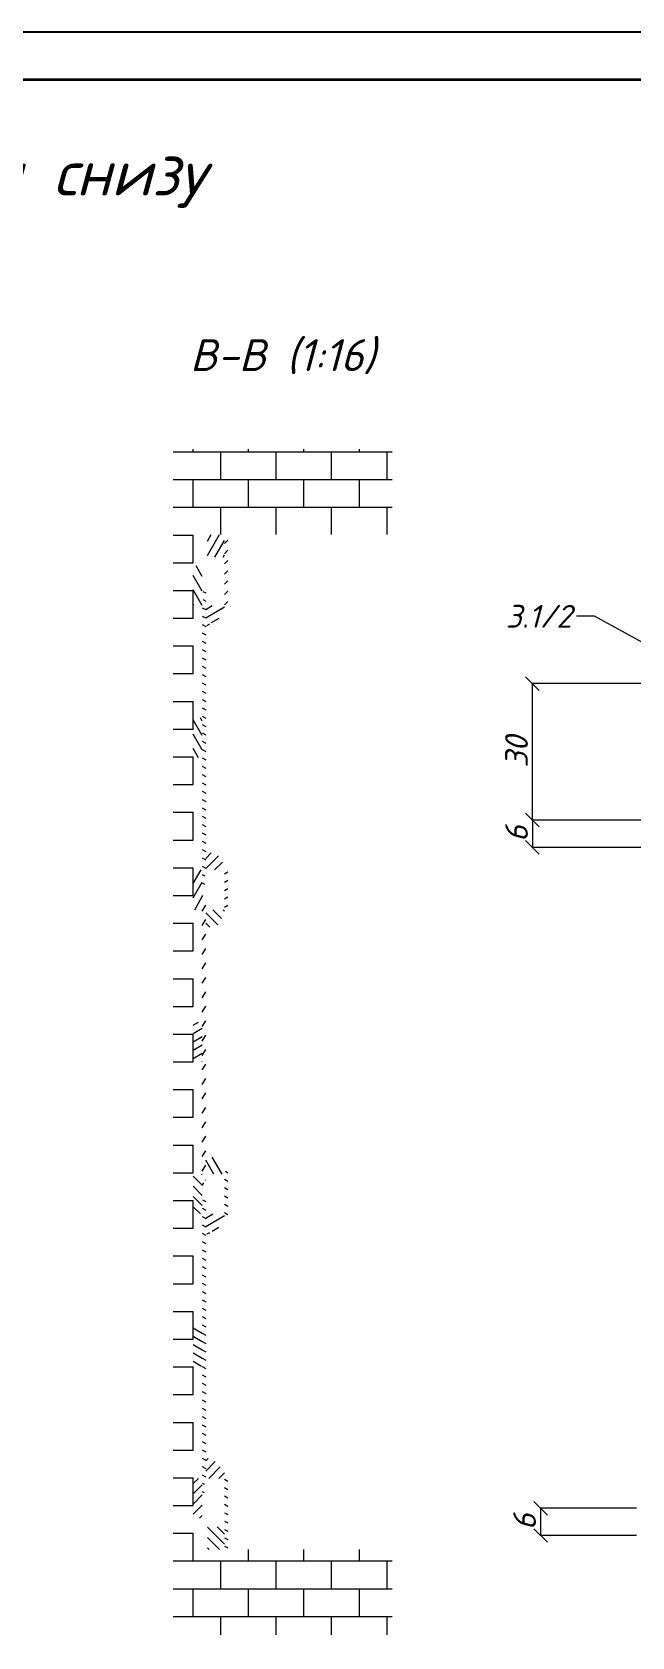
# Paper-space layout 'потолок кессонированный' of a CAD drawing. Header units: millimetres. Extents: x -27 to 1273, y -1179 to -896.
# Drawn here: x 186.5 to 252.5, y -1072.1 to -895.7 of the extents above; entities that cross this region are included whole.
import ezdxf
from ezdxf import colors
from ezdxf.entities.mleader import LeaderData, LeaderLine
from ezdxf.math import Vec2, Vec3

# ---------------------------------------------------------------- set-up
doc = ezdxf.new("R2010")
doc.units = ezdxf.units.MM
for name, color, linetype, lineweight in [('MD_Аннотация', 1, 'Continuous', 9), ('MD_Штриховка', 5, 'Continuous', 9), ('служебный слой ПОЗИЦИИ', 4, 'Continuous', 9), ('служебный слой РАЗМЕРЫ', 4, 'Continuous', 9), ('служебный слой ШТРИХОВКА', 4, 'Continuous', 9)]:
    doc.layers.add(name, color=color, linetype=linetype, lineweight=lineweight)
doc.layers.add('служебный слой ШТАМП', color=4, linetype='Continuous')
doc.styles.add('ЕСКД', font='isocpeur.ttf', dxfattribs={"oblique": 15})
doc.dimstyles.new('ЕСКД', dxfattribs={"dimtxt": 2.5, "dimasz": 1.5, "dimexe": 0.05, "dimexo": 0, "dimgap": 0.5, "dimtad": 1, "dimdec": 1, "dimzin": 9, "dimtxsty": 'ЕСКД', "dimblk": 'OBLIQUE', "dimcen": -0.05, "dimclrd": 256, "dimclre": 256, "dimclrt": 256, "dimadec": 1, "dimazin": 0, "dimtfac": 1, "dimtdec": 1, "dimtmove": 0, "dimatfit": 3, "dimldrblk": 'DOTSMALL', "dimfxl": 1, "dimlwd": -1, "dimlwe": -1, "dimarcsym": 0})

# ---------------------------------------------------------------- blocks, each defined once
blk = doc.blocks.new('_OBLIQUE')
at = {"color": 0, "linetype": 'ByBlock'}
blk.add_line((-0.5, -0.5), (0.5, 0.5), dxfattribs=at)
blk = doc.blocks.new('*D105')
at = {"layer": 'Defpoints', "color": 0, "transparency": 16777216}
for p in [(252.99, -1057.95), (242.43, -1060.95), (252.99, -1060.95)]:
    blk.add_point(p, dxfattribs=at)
at = {"layer": 'служебный слой РАЗМЕРЫ', "transparency": 16777216}
for p, q in [((252.99, -1057.95), (242.38, -1057.95)), ((242.43, -1057.95), (242.43, -1060.95)), ((252.99, -1060.95), (242.38, -1060.95))]:
    blk.add_line(p, q, dxfattribs=at)
at = {"layer": 'служебный слой РАЗМЕРЫ', "transparency": 16777216, "xscale": 1.5, "yscale": 1.5, "zscale": 1.5}
for p, rotation in [((242.43, -1057.95), 90), ((242.43, -1060.95), 270)]:
    blk.add_blockref('_OBLIQUE', p, dxfattribs=dict(at, rotation=rotation))
at = {"layer": 'служебный слой РАЗМЕРЫ', "transparency": 16777216, "insert": (240.68, -1059.45), "char_height": 2.5, "attachment_point": 5, "rotation": 90, "style": 'ЕСКД'}
blk.add_mtext('6', dxfattribs=at)
blk = doc.blocks.new('_DotSmall')
at = {"color": 0, "linetype": 'ByBlock', "lineweight": -3, "const_width": 0.5}
blk.add_lwpolyline([(-0.0625, 0, 1), (0.0625, 0, 1)], format="xyb", close=True, dxfattribs=at)
blk = doc.blocks.new('*D162')
at = {"layer": 'Defpoints', "color": 0, "transparency": 16777216}
for p in [(263.56, -982.31), (241.54, -985.31), (263.56, -985.31)]:
    blk.add_point(p, dxfattribs=at)
at = {"layer": 'служебный слой РАЗМЕРЫ', "transparency": 16777216}
for p, q in [((263.56, -982.31), (241.49, -982.31)), ((241.54, -982.31), (241.54, -985.31)), ((263.56, -985.31), (241.49, -985.31))]:
    blk.add_line(p, q, dxfattribs=at)
at = {"layer": 'служебный слой РАЗМЕРЫ', "transparency": 16777216, "xscale": 1.5, "yscale": 1.5, "zscale": 1.5}
for p, rotation in [((241.54, -982.31), 90), ((241.54, -985.31), 270)]:
    blk.add_blockref('_OBLIQUE', p, dxfattribs=dict(at, rotation=rotation))
at = {"layer": 'служебный слой РАЗМЕРЫ', "transparency": 16777216, "insert": (239.79, -983.81), "char_height": 2.5, "attachment_point": 5, "rotation": 90, "style": 'ЕСКД'}
blk.add_mtext('6', dxfattribs=at)
blk = doc.blocks.new('*D163')
at = {"layer": 'Defpoints', "color": 0, "transparency": 16777216}
for p in [(241.54, -967.31), (263.56, -967.31), (263.56, -982.31)]:
    blk.add_point(p, dxfattribs=at)
at = {"layer": 'служебный слой ШТРИХОВКА', "transparency": 16777216}
for p, q in [((263.56, -967.31), (241.49, -967.31)), ((241.54, -982.31), (241.54, -967.31)), ((263.56, -982.31), (241.49, -982.31))]:
    blk.add_line(p, q, dxfattribs=at)
at = {"layer": 'служебный слой ШТРИХОВКА', "transparency": 16777216, "xscale": 1.5, "yscale": 1.5, "zscale": 1.5}
for p, rotation in [((241.54, -967.31), 90), ((241.54, -982.31), 270)]:
    blk.add_blockref('_OBLIQUE', p, dxfattribs=dict(at, rotation=rotation))
at = {"layer": 'служебный слой ШТРИХОВКА', "transparency": 16777216, "insert": (239.79, -974.81), "char_height": 2.5, "attachment_point": 5, "rotation": 90, "style": 'ЕСКД'}
blk.add_mtext('30', dxfattribs=at)

psp = doc.layouts.new('потолок кессонированный')

# ---------------------------------------------------------------- hatches: boundary and pattern name
at = {"layer": 'MD_Штриховка'}
h = psp.add_hatch(dxfattribs=at)
h.set_pattern_fill('AR-B816', color=256, scale=0.015, style=0)
h.paths.add_polyline_path([(202.0473, -1071.854), (204.2348, -1071.854), (204.2348, -1062.479), (204.2348, -1059.0415), (204.2348, -1054.6665), (204.2348, -1042.3227), (204.2348, -1037.9477), (204.2348, -1025.604), (204.2348, -1021.229), (204.2348, -1008.8852), (204.2348, -1004.5102), (204.2348, -992.1665), (204.2348, -987.7915), (204.2348, -975.4477), (204.2348, -971.0727), (204.2348, -958.729), (204.2348, -954.354), (204.2348, -950.9165), (204.2348, -941.5415), (202.0473, -941.5415)], flags=0)
h = psp.add_hatch(dxfattribs=at)
h.set_pattern_fill('AR-B816', color=256, scale=0.015, style=0)
h.paths.add_polyline_path([(226.1098, -941.5415), (204.2348, -941.5415), (204.2348, -950.9165), (205.7973, -950.9165), (207.6723, -950.9165), (208.0473, -950.9165), (226.1098, -950.9165)], flags=0)
h.paths.add_polyline_path([(204.2348, -1071.854), (226.1098, -1071.854), (226.1098, -1062.479), (208.0473, -1062.479), (207.6723, -1062.479), (205.7973, -1062.479), (204.2348, -1062.479)], flags=0)
h = psp.add_hatch(dxfattribs=at)
h.set_pattern_fill('ANSI31', color=256, scale=0.25, angle=15, style=0)
h.paths.add_polyline_path([(207.6723, -953.4165), (207.6723, -950.9165), (205.7973, -950.9165), (205.7973, -953.4165)], flags=0)
h = psp.add_hatch(dxfattribs=at)
h.set_pattern_fill('ANSI31', color=256, scale=0.25, style=0)
h.paths.add_polyline_path([(207.6723, -950.9165), (207.6723, -953.4165), (207.6723, -958.729), (207.6723, -959.0415), (208.0473, -959.0415), (208.0473, -950.9165)], flags=0)
h = psp.add_hatch(dxfattribs=at)
h.set_pattern_fill('ANSI31', color=256, scale=0.25, angle=75, style=0)
h.paths.add_polyline_path([(205.2348, -954.354), (204.2348, -954.354), (204.2348, -958.729), (205.2348, -958.729), (205.2348, -958.0727), (205.2348, -957.7602), (205.2348, -957.1665)], flags=0)
h = psp.add_hatch(dxfattribs=at)
h.set_pattern_fill('ANSI31', color=256, scale=0.25, angle=105, style=0)
h.paths.add_polyline_path([(205.2348, -989.354), (205.6098, -989.354), (205.6098, -988.7602), (205.2348, -988.7602)], flags=0)
h.paths.add_polyline_path([(205.2348, -957.1665), (205.2348, -957.7602), (205.6098, -957.7602), (205.6098, -957.1665)], flags=0)
h.paths.add_polyline_path([(205.2348, -958.0727), (205.2348, -958.729), (205.2348, -971.0727), (205.2348, -975.4477), (205.2348, -987.7915), (205.2348, -988.4477), (205.6098, -988.4477), (205.6098, -987.7915), (205.6098, -985.604), (205.6098, -960.9165), (205.6098, -958.729), (205.6098, -958.0727)], flags=0)
h = psp.add_hatch(dxfattribs=at)
h.set_pattern_fill('ANSI31', color=256, scale=0.25, angle=-15, style=0)
edge = h.paths.add_edge_path(flags=0)
edge.add_line((207.6723, -959.5102), (207.6723, -959.0415))
edge.add_line((207.6723, -959.0415), (207.6723, -958.729))
edge.add_line((207.6723, -958.729), (205.6098, -958.729))
edge.add_line((205.6098, -958.729), (205.6098, -960.9165))
edge.add_line((205.6098, -960.9165), (206.0473, -960.9165))
edge.add_line((206.0473, -960.9165), (206.0473, -960.604))
edge.add_line((206.0473, -960.604), (206.4223, -960.604))
edge.add_ellipse((206.4226, -959.9138), major_axis=(-0.0004, -0.6902), ratio=1, start_angle=0, end_angle=84.60905)
edge.add_line((207.1098, -959.979), (207.2973, -959.979))
edge.add_line((207.2973, -959.979), (207.2973, -959.8852))
edge.add_ellipse((207.6723, -959.8852), major_axis=(-0.375, 0), ratio=1, start_angle=270, end_angle=360, ccw=False)
h = psp.add_hatch(dxfattribs=at)
h.set_pattern_fill('ANSI31', color=256, scale=0.25, angle=75, style=0)
h.paths.add_polyline_path([(204.2348, -975.4477), (205.2348, -975.4477), (205.2348, -971.0727), (204.2348, -971.0727)], flags=0)
h = psp.add_hatch(dxfattribs=at)
h.set_pattern_fill('ANSI31', color=256, scale=0.25, style=0)
edge = h.paths.add_edge_path(flags=0)
edge.add_line((207.6723, -987.7915), (207.6723, -987.479))
edge.add_line((207.6723, -987.479), (207.6723, -987.0102))
edge.add_ellipse((207.6723, -986.6352), major_axis=(0, -0.375), ratio=1, start_angle=-90, end_angle=0, ccw=False)
edge.add_line((207.2973, -986.6352), (207.2973, -986.5415))
edge.add_line((207.2973, -986.5415), (207.1098, -986.5415))
edge.add_ellipse((206.4226, -986.6067), major_axis=(0.6871, 0.0652), ratio=1, start_angle=0, end_angle=84.60905)
edge.add_line((206.4223, -985.9165), (206.0473, -985.9165))
edge.add_line((206.0473, -985.9165), (206.0473, -985.604))
edge.add_line((206.0473, -985.604), (205.6098, -985.604))
edge.add_line((205.6098, -985.604), (205.6098, -987.7915))
edge.add_line((205.6098, -987.7915), (207.6723, -987.7915))
h = psp.add_hatch(dxfattribs=at)
h.set_pattern_fill('ANSI31', color=256, scale=0.25, angle=15, style=0)
h.paths.add_polyline_path([(204.2348, -992.1665), (205.2348, -992.1665), (205.2348, -991.5102), (205.2348, -991.1977), (205.2348, -990.604), (205.2348, -989.354), (205.2348, -988.7602), (205.2348, -988.4477), (205.2348, -987.7915), (204.2348, -987.7915)], flags=0)
h = psp.add_hatch(dxfattribs=at)
h.set_pattern_fill('ANSI31', color=256, scale=0.25, angle=-15, style=0)
h.paths.add_polyline_path([(207.6723, -992.479), (208.0473, -992.479), (208.0473, -987.479), (207.6723, -987.479), (207.6723, -987.7915), (207.6723, -992.1665)], flags=0)
h = psp.add_hatch(dxfattribs=at)
h.set_pattern_fill('ANSI31', color=256, scale=0.25, angle=15, style=0)
h.paths.add_polyline_path([(205.2348, -1022.7915), (205.6098, -1022.7915), (205.6098, -1022.1977), (205.2348, -1022.1977)], flags=0)
h.paths.add_polyline_path([(205.2348, -990.604), (205.2348, -991.1977), (205.6098, -991.1977), (205.6098, -990.604)], flags=0)
h.paths.add_polyline_path([(205.2348, -991.5102), (205.2348, -992.1665), (205.2348, -1004.5102), (205.2348, -1008.8852), (205.2348, -1021.229), (205.2348, -1021.8852), (205.6098, -1021.8852), (205.6098, -1021.229), (205.6098, -1019.0415), (205.6098, -994.354), (205.6098, -992.1665), (205.6098, -991.5102)], flags=0)
h = psp.add_hatch(dxfattribs=at)
h.set_pattern_fill('ANSI31', color=256, scale=0.25, angle=90, style=0)
edge = h.paths.add_edge_path(flags=0)
edge.add_line((207.6723, -992.9477), (207.6723, -992.479))
edge.add_line((207.6723, -992.479), (207.6723, -992.1665))
edge.add_line((207.6723, -992.1665), (205.6098, -992.1665))
edge.add_line((205.6098, -992.1665), (205.6098, -994.354))
edge.add_line((205.6098, -994.354), (206.0473, -994.354))
edge.add_line((206.0473, -994.354), (206.0473, -994.0415))
edge.add_line((206.0473, -994.0415), (206.4223, -994.0415))
edge.add_ellipse((206.4226, -993.3513), major_axis=(-0.0004, -0.6902), ratio=1, start_angle=0, end_angle=84.60905)
edge.add_line((207.1098, -993.4165), (207.2973, -993.4165))
edge.add_line((207.2973, -993.4165), (207.2973, -993.3227))
edge.add_ellipse((207.6723, -993.3227), major_axis=(-0.375, 0), ratio=1, start_angle=270, end_angle=360, ccw=False)
h = psp.add_hatch(dxfattribs=at)
h.set_pattern_fill('ANSI31', color=256, scale=0.25, angle=-15, style=0)
h.paths.add_polyline_path([(205.2348, -1004.5102), (204.2348, -1004.5102), (204.2348, -1008.8852), (205.2348, -1008.8852)], flags=0)
h = psp.add_hatch(dxfattribs=at)
h.set_pattern_fill('ANSI31', color=256, scale=0.25, angle=75, style=0)
edge = h.paths.add_edge_path(flags=0)
edge.add_line((207.6723, -1021.229), (207.6723, -1020.9165))
edge.add_line((207.6723, -1020.9165), (207.6723, -1020.4477))
edge.add_ellipse((207.6723, -1020.0727), major_axis=(0, -0.375), ratio=1, start_angle=-90, end_angle=0, ccw=False)
edge.add_line((207.2973, -1020.0727), (207.2973, -1019.979))
edge.add_line((207.2973, -1019.979), (207.1098, -1019.979))
edge.add_ellipse((206.4226, -1020.0442), major_axis=(0.6871, 0.0652), ratio=1, start_angle=360, end_angle=444.60905)
edge.add_line((206.4223, -1019.354), (206.0473, -1019.354))
edge.add_line((206.0473, -1019.354), (206.0473, -1019.0415))
edge.add_line((206.0473, -1019.0415), (205.6098, -1019.0415))
edge.add_line((205.6098, -1019.0415), (205.6098, -1021.229))
edge.add_line((205.6098, -1021.229), (207.6723, -1021.229))
h = psp.add_hatch(dxfattribs=at)
h.set_pattern_fill('ANSI31', color=256, scale=0.25, angle=90, style=0)
h.paths.add_polyline_path([(205.2348, -1021.229), (204.2348, -1021.229), (204.2348, -1025.604), (205.2348, -1025.604), (205.2348, -1024.9477), (205.2348, -1024.6352), (205.2348, -1024.0415), (205.2348, -1022.7915), (205.2348, -1022.1977), (205.2348, -1021.8852)], flags=0)
h = psp.add_hatch(dxfattribs=at)
h.set_pattern_fill('ANSI31', color=256, scale=0.25, angle=105, style=0)
h.paths.add_polyline_path([(207.6723, -1020.9165), (207.6723, -1021.229), (207.6723, -1025.604), (207.6723, -1025.9165), (208.0473, -1025.9165), (208.0473, -1020.9165)], flags=0)
h = psp.add_hatch(dxfattribs=at)
h.set_pattern_fill('ANSI31', color=256, scale=0.25, angle=105, style=0)
h.paths.add_polyline_path([(205.2348, -1056.229), (205.6098, -1056.229), (205.6098, -1055.6352), (205.2348, -1055.6352)], flags=0)
h.paths.add_polyline_path([(205.2348, -1024.0415), (205.2348, -1024.6352), (205.6098, -1024.6352), (205.6098, -1024.0415)], flags=0)
h.paths.add_polyline_path([(205.2348, -1024.9477), (205.2348, -1025.604), (205.2348, -1037.9477), (205.2348, -1042.3227), (205.2348, -1054.6665), (205.2348, -1055.3227), (205.6098, -1055.3227), (205.6098, -1054.6665), (205.6098, -1052.479), (205.6098, -1027.7915), (205.6098, -1025.604), (205.6098, -1024.9477)], flags=0)
h = psp.add_hatch(dxfattribs=at)
h.set_pattern_fill('ANSI31', color=256, scale=0.25, angle=-15, style=0)
edge = h.paths.add_edge_path(flags=0)
edge.add_line((207.6723, -1026.3852), (207.6723, -1025.9165))
edge.add_line((207.6723, -1025.9165), (207.6723, -1025.604))
edge.add_line((207.6723, -1025.604), (205.6098, -1025.604))
edge.add_line((205.6098, -1025.604), (205.6098, -1027.7915))
edge.add_line((205.6098, -1027.7915), (206.0473, -1027.7915))
edge.add_line((206.0473, -1027.7915), (206.0473, -1027.479))
edge.add_line((206.0473, -1027.479), (206.4223, -1027.479))
edge.add_ellipse((206.4226, -1026.7888), major_axis=(-0.0004, -0.6902), ratio=1, start_angle=0, end_angle=84.60905)
edge.add_line((207.1098, -1026.854), (207.2973, -1026.854))
edge.add_line((207.2973, -1026.854), (207.2973, -1026.7602))
edge.add_ellipse((207.6723, -1026.7602), major_axis=(-0.375, 0), ratio=1, start_angle=270, end_angle=360, ccw=False)
h = psp.add_hatch(dxfattribs=at)
h.set_pattern_fill('ANSI31', color=256, scale=0.25, angle=105, style=0)
h.paths.add_polyline_path([(204.2348, -1042.3227), (205.2348, -1042.3227), (205.2348, -1037.9477), (204.2348, -1037.9477)], flags=0)
h = psp.add_hatch(dxfattribs=at)
h.set_pattern_fill('ANSI31', color=256, scale=0.25, style=0)
edge = h.paths.add_edge_path(flags=0)
edge.add_line((207.6723, -1054.6665), (207.6723, -1054.354))
edge.add_line((207.6723, -1054.354), (207.6723, -1053.8852))
edge.add_ellipse((207.6723, -1053.5102), major_axis=(0, -0.375), ratio=1, start_angle=-90, end_angle=0, ccw=False)
edge.add_line((207.2973, -1053.5102), (207.2973, -1053.4165))
edge.add_line((207.2973, -1053.4165), (207.1098, -1053.4165))
edge.add_ellipse((206.4226, -1053.4817), major_axis=(0.6871, 0.0652), ratio=1, start_angle=0, end_angle=84.60905)
edge.add_line((206.4223, -1052.7915), (206.0473, -1052.7915))
edge.add_line((206.0473, -1052.7915), (206.0473, -1052.479))
edge.add_line((206.0473, -1052.479), (205.6098, -1052.479))
edge.add_line((205.6098, -1052.479), (205.6098, -1054.6665))
edge.add_line((205.6098, -1054.6665), (207.6723, -1054.6665))
h = psp.add_hatch(dxfattribs=at)
h.set_pattern_fill('ANSI31', color=256, scale=0.25, style=0)
h.paths.add_polyline_path([(204.2348, -1059.0415), (205.2348, -1059.0415), (205.2348, -1056.229), (205.2348, -1055.6352), (205.2348, -1055.3227), (205.2348, -1054.6665), (204.2348, -1054.6665)], flags=0)
h = psp.add_hatch(dxfattribs=at)
h.set_pattern_fill('ANSI31', color=256, scale=0.25, angle=105, style=0)
h.paths.add_polyline_path([(208.0473, -1054.354), (207.6723, -1054.354), (207.6723, -1054.6665), (207.6723, -1059.979), (207.6723, -1062.479), (208.0473, -1062.479)], flags=0)
h = psp.add_hatch(dxfattribs=at)
h.set_pattern_fill('ANSI31', color=256, scale=0.25, angle=90, style=0)
h.paths.add_polyline_path([(207.6723, -1062.479), (207.6723, -1059.979), (205.7973, -1059.979), (205.7973, -1062.479)], flags=0)

# ---------------------------------------------------------------- linework, layer by layer
at = {"layer": 'служебный слой ШТАМП'}
psp.add_lwpolyline([(-26.7933, -1179.0495), (383.1411, -1179.0495), (383.1411, -895.6914), (-26.7933, -895.6914)], close=True, dxfattribs=at)
at = {"layer": 'служебный слой ШТАМП', "lineweight": 35}
psp.add_lwpolyline([(-6.8298, -1173.8086), (377.9002, -1173.8086), (377.9002, -900.9322), (-6.8298, -900.9322)], close=True, dxfattribs=at)

# ---------------------------------------------------------------- texts
at = {"layer": 'MD_Аннотация', "insert": (214.0785, -933.2915), "char_height": 3.5, "width": 25.970458, "attachment_point": 8, "style": 'ЕСКД'}
psp.add_mtext('B-B (1:16)', dxfattribs=at)
at = {"layer": 'служебный слой РАЗМЕРЫ', "insert": (146.3243, -908.6489), "char_height": 5, "attachment_point": 1, "style": 'ЕСКД'}
psp.add_mtext_dynamic_manual_height_columns('потолок вид снизу', width=72.918245, gutter_width=12.5, heights=[0], dxfattribs=at)

# ---------------------------------------------------------------- dimensions: what is measured, and where the dimension line sits
at = {"layer": 'служебный слой РАЗМЕРЫ'}
for base, p1, p2, picture, middle in [((241.5389, -985.305), (263.5584, -982.305), (263.5584, -985.305), '*D162', (239.7889, -983.805)), ((242.4316, -1060.9473), (252.9933, -1057.9473), (252.9933, -1060.9473), '*D105', (240.6816, -1059.4473))]:
    dim = psp.add_linear_dim(base=base, p1=p1, p2=p2, angle=270, dimstyle='ЕСКД', override={"dimlfac": -2}, dxfattribs=at)
    dim.commit()
    dim.dimension.update_dxf_attribs({"geometry": picture, "text_midpoint": middle})
at = {"layer": 'служебный слой ШТРИХОВКА'}
dim = psp.add_linear_dim(base=(241.5389, -967.305), p1=(263.5584, -982.305), p2=(263.5584, -967.305), angle=270, dimstyle='ЕСКД', override={"dimlfac": -2}, dxfattribs=at)
dim.commit()
dim.dimension.update_dxf_attribs({"geometry": '*D163', "text_midpoint": (239.7889, -974.805)})

# ---------------------------------------------------------------- leaders
at = {"layer": 'служебный слой ПОЗИЦИИ'}
ml = psp.add_multileader_mtext('Standard', dxfattribs=at)
ml.set_content('3.1/2', color=256, style='ЕСКД')
ml.set_leader_properties(color=256, linetype='ByLayer', lineweight=-1)
ml.set_arrow_properties(name='DOTSMALL')
ml.build(insert=Vec2(0, 0))
ml.multileader.update_dxf_attribs({"dogleg_length": 2, "arrow_head_size": 1})
ctx = ml.context
ctx.base_point, ctx.char_height, ctx.arrow_head_size, ctx.landing_gap_size, ctx.plane_origin = Vec3(237.9477, -959.9052), 2.5, 1, 0.5, Vec3(304.1726, -990.4812)
ctx.text_align_type = 2
notes = []
notes.append((ctx, [(0, (1, 1, 0), (248.3676, -959.9052), (-1, 0), 2, [(0, [(273.1293, -973.4723)], 0, [])])]))
ctx.mtext.insert, ctx.mtext.alignment, ctx.mtext.flow_direction = Vec3(245.8676, -958.6552), 3, 5
for ctx, leaders in notes:
    for number, flags, end, landing, length, lines in leaders:
        leader = LeaderData()
        leader.index, (leader.has_last_leader_line, leader.has_dogleg_vector, leader.attachment_direction) = number, flags
        leader.last_leader_point, leader.dogleg_vector, leader.dogleg_length = Vec3(end), Vec3(landing), length
        for number, points, colour, breaks in lines:
            line = LeaderLine()
            line.index, line.vertices, line.color, line.breaks = number, Vec3.list(points), colors.encode_raw_color(colour), breaks
            leader.lines.append(line)
        ctx.leaders.append(leader)

doc.saveas('drawing.dxf')
